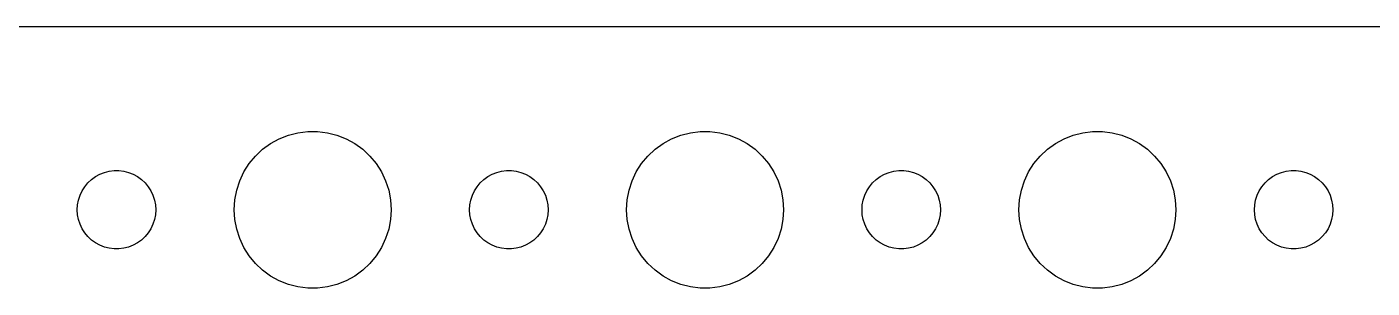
# Model space of a CAD drawing. Header units: metres. Extents: x -112 to 112, y -97 to 97.
# Drawn here: x -55.9 to -4.5, y 87 to 97 of the extents above; entities that cross this region are included whole.
import ezdxf

# ---------------------------------------------------------------- set-up
doc = ezdxf.new("R2010")
doc.units = ezdxf.units.M

msp = doc.modelspace()

# ---------------------------------------------------------------- linework, layer by layer
for p, q in [((107.314, 96.9901), (-107.314, 96.9901)), ((-46.6075, 92.533), (-46.2773, 92.7145)), ((-46.2773, 92.7145), (-45.927, 92.8532)), ((-45.927, 92.8532), (-45.5621, 92.9469)), ((-45.5621, 92.9469), (-45.1884, 92.9941)), ((-45.1884, 92.9941), (-44.8116, 92.9941)), ((-44.8116, 92.9941), (-44.4379, 92.9469)), ((-44.4379, 92.9469), (-44.0729, 92.8532)), ((-44.0729, 92.8532), (-43.7227, 92.7145)), ((-43.7227, 92.7145), (-43.3925, 92.533)), ((-31.6075, 92.533), (-31.2773, 92.7145)), ((-31.2773, 92.7145), (-30.927, 92.8532)), ((-30.927, 92.8532), (-30.5621, 92.9469)), ((-30.5621, 92.9469), (-30.1884, 92.9941)), ((-30.1884, 92.9941), (-29.8116, 92.9941)), ((-29.8116, 92.9941), (-29.4379, 92.9469)), ((-29.4379, 92.9469), (-29.0729, 92.8532)), ((-29.0729, 92.8532), (-28.7227, 92.7145)), ((-28.7227, 92.7145), (-28.3925, 92.533)), ((-16.6075, 92.533), (-16.2773, 92.7145)), ((-16.2773, 92.7145), (-15.927, 92.8532)), ((-15.927, 92.8532), (-15.5621, 92.9469)), ((-15.5621, 92.9469), (-15.1884, 92.9941)), ((-15.1884, 92.9941), (-14.8116, 92.9941)), ((-14.8116, 92.9941), (-14.4379, 92.9469)), ((-14.4379, 92.9469), (-14.0729, 92.8532)), ((-14.0729, 92.8532), (-13.7227, 92.7145)), ((-13.7227, 92.7145), (-13.3925, 92.533)), ((-47.427, 91.7634), (-47.1869, 92.0536)), ((-47.1869, 92.0536), (-46.9123, 92.3115)), ((-46.9123, 92.3115), (-46.6075, 92.533)), ((-43.3925, 92.533), (-43.0877, 92.3115)), ((-43.0877, 92.3115), (-42.8131, 92.0536)), ((-42.8131, 92.0536), (-42.5729, 91.7634)), ((-32.427, 91.7634), (-32.1869, 92.0536)), ((-32.1869, 92.0536), (-31.9123, 92.3115)), ((-31.9123, 92.3115), (-31.6075, 92.533)), ((-28.3925, 92.533), (-28.0877, 92.3115)), ((-28.0877, 92.3115), (-27.8131, 92.0536)), ((-27.8131, 92.0536), (-27.5729, 91.7634)), ((-17.427, 91.7634), (-17.1869, 92.0536)), ((-17.1869, 92.0536), (-16.9123, 92.3115)), ((-16.9123, 92.3115), (-16.6075, 92.533)), ((-13.3925, 92.533), (-13.0877, 92.3115)), ((-13.0877, 92.3115), (-12.8131, 92.0536)), ((-12.8131, 92.0536), (-12.5729, 91.7634)), ((-47.6289, 91.4453), (-47.427, 91.7634)), ((-42.5729, 91.7634), (-42.3711, 91.4453)), ((-32.6289, 91.4453), (-32.427, 91.7634)), ((-27.5729, 91.7634), (-27.3711, 91.4453)), ((-17.6289, 91.4453), (-17.427, 91.7634)), ((-12.5729, 91.7634), (-12.3711, 91.4453)), ((-53.7135, 90.8817), (-53.5934, 91.0268)), ((-53.5934, 91.0268), (-53.4561, 91.1558)), ((-53.4561, 91.1558), (-53.3037, 91.2665)), ((-53.3037, 91.2665), (-53.1387, 91.3572)), ((-53.1387, 91.3572), (-52.9635, 91.4266)), ((-52.9635, 91.4266), (-52.7811, 91.4734)), ((-52.7811, 91.4734), (-52.5942, 91.497)), ((-52.5942, 91.497), (-52.4058, 91.497)), ((-52.4058, 91.497), (-52.2189, 91.4734)), ((-52.2189, 91.4734), (-52.0365, 91.4266)), ((-52.0365, 91.4266), (-51.8613, 91.3572)), ((-51.8613, 91.3572), (-51.6963, 91.2665)), ((-51.6963, 91.2665), (-51.5439, 91.1558)), ((-51.5439, 91.1558), (-51.4065, 91.0268)), ((-51.4065, 91.0268), (-51.2865, 90.8817)), ((-47.9057, 90.7461), (-47.7893, 91.1044)), ((-47.7893, 91.1044), (-47.6289, 91.4453)), ((-42.3711, 91.4453), (-42.2107, 91.1044)), ((-42.2107, 91.1044), (-42.0942, 90.7461)), ((-38.7135, 90.8817), (-38.5934, 91.0268)), ((-38.5934, 91.0268), (-38.4561, 91.1558)), ((-38.4561, 91.1558), (-38.3037, 91.2665)), ((-38.3037, 91.2665), (-38.1387, 91.3572)), ((-38.1387, 91.3572), (-37.9635, 91.4266)), ((-37.9635, 91.4266), (-37.7811, 91.4734)), ((-37.7811, 91.4734), (-37.5942, 91.497)), ((-37.5942, 91.497), (-37.4058, 91.497)), ((-37.4058, 91.497), (-37.2189, 91.4734)), ((-37.2189, 91.4734), (-37.0365, 91.4266)), ((-37.0365, 91.4266), (-36.8613, 91.3572)), ((-36.8613, 91.3572), (-36.6963, 91.2665)), ((-36.6963, 91.2665), (-36.5439, 91.1558)), ((-36.5439, 91.1558), (-36.4065, 91.0268)), ((-36.4065, 91.0268), (-36.2865, 90.8817)), ((-32.9057, 90.7461), (-32.7893, 91.1044)), ((-32.7893, 91.1044), (-32.6289, 91.4453)), ((-27.3711, 91.4453), (-27.2107, 91.1044)), ((-27.2107, 91.1044), (-27.0942, 90.7461)), ((-23.7135, 90.8817), (-23.5934, 91.0268)), ((-23.5934, 91.0268), (-23.4561, 91.1558)), ((-23.4561, 91.1558), (-23.3037, 91.2665)), ((-23.3037, 91.2665), (-23.1387, 91.3572)), ((-23.1387, 91.3572), (-22.9635, 91.4266)), ((-22.9635, 91.4266), (-22.7811, 91.4734)), ((-22.7811, 91.4734), (-22.5942, 91.497)), ((-22.5942, 91.497), (-22.4058, 91.497)), ((-22.4058, 91.497), (-22.2189, 91.4734)), ((-22.2189, 91.4734), (-22.0365, 91.4266)), ((-22.0365, 91.4266), (-21.8613, 91.3572)), ((-21.8613, 91.3572), (-21.6963, 91.2665)), ((-21.6963, 91.2665), (-21.5439, 91.1558)), ((-21.5439, 91.1558), (-21.4065, 91.0268)), ((-21.4065, 91.0268), (-21.2865, 90.8817)), ((-17.9057, 90.7461), (-17.7893, 91.1044)), ((-17.7893, 91.1044), (-17.6289, 91.4453)), ((-12.3711, 91.4453), (-12.2107, 91.1044)), ((-12.2107, 91.1044), (-12.0942, 90.7461)), ((-8.71352, 90.8817), (-8.59344, 91.0268)), ((-8.59344, 91.0268), (-8.45613, 91.1558)), ((-8.45613, 91.1558), (-8.30373, 91.2665)), ((-8.30373, 91.2665), (-8.13866, 91.3572)), ((-8.13866, 91.3572), (-7.96352, 91.4266)), ((-7.96352, 91.4266), (-7.78107, 91.4734)), ((-7.78107, 91.4734), (-7.59418, 91.497)), ((-7.59418, 91.497), (-7.40581, 91.497)), ((-7.40581, 91.497), (-7.21892, 91.4734)), ((-7.21892, 91.4734), (-7.03647, 91.4266)), ((-7.03647, 91.4266), (-6.86133, 91.3572)), ((-6.86133, 91.3572), (-6.69626, 91.2665)), ((-6.69626, 91.2665), (-6.54385, 91.1558)), ((-6.54385, 91.1558), (-6.40654, 91.0268)), ((-6.40654, 91.0268), (-6.28647, 90.8817)), ((-53.9529, 90.373), (-53.8947, 90.5522)), ((-53.8947, 90.5522), (-53.8145, 90.7226)), ((-53.8145, 90.7226), (-53.7135, 90.8817)), ((-51.2865, 90.8817), (-51.1855, 90.7226)), ((-51.1855, 90.7226), (-51.1053, 90.5522)), ((-51.1053, 90.5522), (-51.0471, 90.373)), ((-47.9763, 90.376), (-47.9057, 90.7461)), ((-42.0942, 90.7461), (-42.0237, 90.376)), ((-38.9529, 90.373), (-38.8947, 90.5522)), ((-38.8947, 90.5522), (-38.8145, 90.7226)), ((-38.8145, 90.7226), (-38.7135, 90.8817)), ((-36.2865, 90.8817), (-36.1855, 90.7226)), ((-36.1855, 90.7226), (-36.1053, 90.5522)), ((-36.1053, 90.5522), (-36.0471, 90.373)), ((-32.9763, 90.376), (-32.9057, 90.7461)), ((-27.0942, 90.7461), (-27.0237, 90.376)), ((-23.9529, 90.373), (-23.8947, 90.5522)), ((-23.8947, 90.5522), (-23.8145, 90.7226)), ((-23.8145, 90.7226), (-23.7135, 90.8817)), ((-21.2865, 90.8817), (-21.1855, 90.7226)), ((-21.1855, 90.7226), (-21.1053, 90.5522)), ((-21.1053, 90.5522), (-21.0471, 90.373)), ((-17.9763, 90.376), (-17.9057, 90.7461)), ((-12.0942, 90.7461), (-12.0237, 90.376)), ((-8.95287, 90.373), (-8.89465, 90.5522)), ((-8.89465, 90.5522), (-8.81445, 90.7226)), ((-8.81445, 90.7226), (-8.71352, 90.8817)), ((-6.28647, 90.8817), (-6.18553, 90.7226)), ((-6.18553, 90.7226), (-6.10533, 90.5522)), ((-6.10533, 90.5522), (-6.04712, 90.373)), ((-54, 90), (-53.9882, 90.188)), ((-53.9882, 89.812), (-54, 90)), ((-53.9882, 90.188), (-53.9529, 90.373)), ((-51.0471, 90.373), (-51.0118, 90.188)), ((-51.0118, 90.188), (-51, 90)), ((-51, 90), (-51.0118, 89.812)), ((-48, 90), (-47.9763, 90.376)), ((-47.9763, 89.624), (-48, 90)), ((-42.0237, 90.376), (-42, 90)), ((-42, 90), (-42.0237, 89.624)), ((-39, 90), (-38.9882, 90.188)), ((-38.9882, 89.812), (-39, 90)), ((-38.9882, 90.188), (-38.9529, 90.373)), ((-36.0471, 90.373), (-36.0118, 90.188)), ((-36.0118, 90.188), (-36, 90)), ((-36, 90), (-36.0118, 89.812)), ((-33, 90), (-32.9763, 90.376)), ((-32.9763, 89.624), (-33, 90)), ((-27.0237, 90.376), (-27, 90)), ((-27, 90), (-27.0237, 89.624)), ((-24, 90), (-23.9882, 90.188)), ((-23.9882, 89.812), (-24, 90)), ((-23.9882, 90.188), (-23.9529, 90.373)), ((-21.0471, 90.373), (-21.0118, 90.188)), ((-21.0118, 90.188), (-21, 90)), ((-21, 90), (-21.0118, 89.812)), ((-18, 90), (-17.9763, 90.376)), ((-17.9763, 89.624), (-18, 90)), ((-12.0237, 90.376), (-12, 90)), ((-12, 90), (-12.0237, 89.624)), ((-9, 90), (-8.98816, 90.188)), ((-8.98816, 89.812), (-9, 90)), ((-8.98816, 90.188), (-8.95287, 90.373)), ((-6.04712, 90.373), (-6.01183, 90.188)), ((-6.01183, 90.188), (-6, 90)), ((-6, 90), (-6.01183, 89.812)), ((-53.9529, 89.627), (-53.9882, 89.812)), ((-53.8947, 89.4478), (-53.9529, 89.627)), ((-51.0471, 89.627), (-51.1053, 89.4478)), ((-51.0118, 89.812), (-51.0471, 89.627)), ((-47.9057, 89.2539), (-47.9763, 89.624)), ((-42.0237, 89.624), (-42.0942, 89.2539)), ((-38.9529, 89.627), (-38.9882, 89.812)), ((-38.8947, 89.4478), (-38.9529, 89.627)), ((-36.0471, 89.627), (-36.1053, 89.4478)), ((-36.0118, 89.812), (-36.0471, 89.627)), ((-32.9057, 89.2539), (-32.9763, 89.624)), ((-27.0237, 89.624), (-27.0942, 89.2539)), ((-23.9529, 89.627), (-23.9882, 89.812)), ((-23.8947, 89.4478), (-23.9529, 89.627)), ((-21.0471, 89.627), (-21.1053, 89.4478)), ((-21.0118, 89.812), (-21.0471, 89.627)), ((-17.9057, 89.2539), (-17.9763, 89.624)), ((-12.0237, 89.624), (-12.0942, 89.2539)), ((-8.95287, 89.627), (-8.98816, 89.812)), ((-8.89465, 89.4478), (-8.95287, 89.627)), ((-6.04712, 89.627), (-6.10533, 89.4478)), ((-6.01183, 89.812), (-6.04712, 89.627)), ((-53.8145, 89.2774), (-53.8947, 89.4478)), ((-53.7135, 89.1183), (-53.8145, 89.2774)), ((-53.5934, 88.9732), (-53.7135, 89.1183)), ((-53.4561, 88.8442), (-53.5934, 88.9732)), ((-51.4065, 88.9732), (-51.5439, 88.8442)), ((-51.2865, 89.1183), (-51.4065, 88.9732)), ((-51.1855, 89.2774), (-51.2865, 89.1183)), ((-51.1053, 89.4478), (-51.1855, 89.2774)), ((-47.7893, 88.8956), (-47.9057, 89.2539)), ((-42.0942, 89.2539), (-42.2107, 88.8956)), ((-38.8145, 89.2774), (-38.8947, 89.4478)), ((-38.7135, 89.1183), (-38.8145, 89.2774)), ((-38.5934, 88.9732), (-38.7135, 89.1183)), ((-38.4561, 88.8442), (-38.5934, 88.9732)), ((-36.4065, 88.9732), (-36.5439, 88.8442)), ((-36.2865, 89.1183), (-36.4065, 88.9732)), ((-36.1855, 89.2774), (-36.2865, 89.1183)), ((-36.1053, 89.4478), (-36.1855, 89.2774)), ((-32.7893, 88.8956), (-32.9057, 89.2539)), ((-27.0942, 89.2539), (-27.2107, 88.8956)), ((-23.8145, 89.2774), (-23.8947, 89.4478)), ((-23.7135, 89.1183), (-23.8145, 89.2774)), ((-23.5934, 88.9732), (-23.7135, 89.1183)), ((-23.4561, 88.8442), (-23.5934, 88.9732)), ((-21.4065, 88.9732), (-21.5439, 88.8442)), ((-21.2865, 89.1183), (-21.4065, 88.9732)), ((-21.1855, 89.2774), (-21.2865, 89.1183)), ((-21.1053, 89.4478), (-21.1855, 89.2774)), ((-17.7893, 88.8956), (-17.9057, 89.2539)), ((-12.0942, 89.2539), (-12.2107, 88.8956)), ((-8.81445, 89.2774), (-8.89465, 89.4478)), ((-8.71352, 89.1183), (-8.81445, 89.2774)), ((-8.59344, 88.9732), (-8.71352, 89.1183)), ((-8.45613, 88.8442), (-8.59344, 88.9732)), ((-6.40654, 88.9732), (-6.54385, 88.8442)), ((-6.28647, 89.1183), (-6.40654, 88.9732)), ((-6.18553, 89.2774), (-6.28647, 89.1183)), ((-6.10533, 89.4478), (-6.18553, 89.2774)), ((-53.3037, 88.7335), (-53.4561, 88.8442)), ((-53.1387, 88.6428), (-53.3037, 88.7335)), ((-52.9635, 88.5734), (-53.1387, 88.6428)), ((-52.7811, 88.5266), (-52.9635, 88.5734)), ((-52.5942, 88.503), (-52.7811, 88.5266)), ((-52.4058, 88.503), (-52.5942, 88.503)), ((-52.2189, 88.5266), (-52.4058, 88.503)), ((-52.0365, 88.5734), (-52.2189, 88.5266)), ((-51.8613, 88.6428), (-52.0365, 88.5734)), ((-51.6963, 88.7335), (-51.8613, 88.6428)), ((-51.5439, 88.8442), (-51.6963, 88.7335)), ((-47.6289, 88.5547), (-47.7893, 88.8956)), ((-47.427, 88.2366), (-47.6289, 88.5547)), ((-42.3711, 88.5547), (-42.5729, 88.2366)), ((-42.2107, 88.8956), (-42.3711, 88.5547)), ((-38.3037, 88.7335), (-38.4561, 88.8442)), ((-38.1387, 88.6428), (-38.3037, 88.7335)), ((-37.9635, 88.5734), (-38.1387, 88.6428)), ((-37.7811, 88.5266), (-37.9635, 88.5734)), ((-37.5942, 88.503), (-37.7811, 88.5266)), ((-37.4058, 88.503), (-37.5942, 88.503)), ((-37.2189, 88.5266), (-37.4058, 88.503)), ((-37.0365, 88.5734), (-37.2189, 88.5266)), ((-36.8613, 88.6428), (-37.0365, 88.5734)), ((-36.6963, 88.7335), (-36.8613, 88.6428)), ((-36.5439, 88.8442), (-36.6963, 88.7335)), ((-32.6289, 88.5547), (-32.7893, 88.8956)), ((-32.427, 88.2366), (-32.6289, 88.5547)), ((-27.3711, 88.5547), (-27.5729, 88.2366)), ((-27.2107, 88.8956), (-27.3711, 88.5547)), ((-23.3037, 88.7335), (-23.4561, 88.8442)), ((-23.1387, 88.6428), (-23.3037, 88.7335)), ((-22.9635, 88.5734), (-23.1387, 88.6428)), ((-22.7811, 88.5266), (-22.9635, 88.5734)), ((-22.5942, 88.503), (-22.7811, 88.5266)), ((-22.4058, 88.503), (-22.5942, 88.503)), ((-22.2189, 88.5266), (-22.4058, 88.503)), ((-22.0365, 88.5734), (-22.2189, 88.5266)), ((-21.8613, 88.6428), (-22.0365, 88.5734)), ((-21.6963, 88.7335), (-21.8613, 88.6428)), ((-21.5439, 88.8442), (-21.6963, 88.7335)), ((-17.6289, 88.5547), (-17.7893, 88.8956)), ((-17.427, 88.2366), (-17.6289, 88.5547)), ((-12.3711, 88.5547), (-12.5729, 88.2366)), ((-12.2107, 88.8956), (-12.3711, 88.5547)), ((-8.30373, 88.7335), (-8.45613, 88.8442)), ((-8.13866, 88.6428), (-8.30373, 88.7335)), ((-7.96352, 88.5734), (-8.13866, 88.6428)), ((-7.78107, 88.5266), (-7.96352, 88.5734)), ((-7.59418, 88.503), (-7.78107, 88.5266)), ((-7.40581, 88.503), (-7.59418, 88.503)), ((-7.21892, 88.5266), (-7.40581, 88.503)), ((-7.03647, 88.5734), (-7.21892, 88.5266)), ((-6.86133, 88.6428), (-7.03647, 88.5734)), ((-6.69626, 88.7335), (-6.86133, 88.6428)), ((-6.54385, 88.8442), (-6.69626, 88.7335)), ((-47.1869, 87.9464), (-47.427, 88.2366)), ((-46.9123, 87.6885), (-47.1869, 87.9464)), ((-42.8131, 87.9464), (-43.0877, 87.6885)), ((-42.5729, 88.2366), (-42.8131, 87.9464)), ((-32.1869, 87.9464), (-32.427, 88.2366)), ((-31.9123, 87.6885), (-32.1869, 87.9464)), ((-27.8131, 87.9464), (-28.0877, 87.6885)), ((-27.5729, 88.2366), (-27.8131, 87.9464)), ((-17.1869, 87.9464), (-17.427, 88.2366)), ((-16.9123, 87.6885), (-17.1869, 87.9464)), ((-12.8131, 87.9464), (-13.0877, 87.6885)), ((-12.5729, 88.2366), (-12.8131, 87.9464)), ((-46.6075, 87.467), (-46.9123, 87.6885)), ((-46.2773, 87.2855), (-46.6075, 87.467)), ((-43.3925, 87.467), (-43.7227, 87.2855)), ((-43.0877, 87.6885), (-43.3925, 87.467)), ((-31.6075, 87.467), (-31.9123, 87.6885)), ((-31.2773, 87.2855), (-31.6075, 87.467)), ((-28.3925, 87.467), (-28.7227, 87.2855)), ((-28.0877, 87.6885), (-28.3925, 87.467)), ((-16.6075, 87.467), (-16.9123, 87.6885)), ((-16.2773, 87.2855), (-16.6075, 87.467)), ((-13.3925, 87.467), (-13.7227, 87.2855)), ((-13.0877, 87.6885), (-13.3925, 87.467)), ((-45.927, 87.1468), (-46.2773, 87.2855)), ((-45.5621, 87.0531), (-45.927, 87.1468)), ((-45.1884, 87.0059), (-45.5621, 87.0531)), ((-44.8116, 87.0059), (-45.1884, 87.0059)), ((-44.4379, 87.0531), (-44.8116, 87.0059)), ((-44.0729, 87.1468), (-44.4379, 87.0531)), ((-43.7227, 87.2855), (-44.0729, 87.1468)), ((-30.927, 87.1468), (-31.2773, 87.2855)), ((-30.5621, 87.0531), (-30.927, 87.1468)), ((-30.1884, 87.0059), (-30.5621, 87.0531)), ((-29.8116, 87.0059), (-30.1884, 87.0059)), ((-29.4379, 87.0531), (-29.8116, 87.0059)), ((-29.0729, 87.1468), (-29.4379, 87.0531)), ((-28.7227, 87.2855), (-29.0729, 87.1468)), ((-15.927, 87.1468), (-16.2773, 87.2855)), ((-15.5621, 87.0531), (-15.927, 87.1468)), ((-15.1884, 87.0059), (-15.5621, 87.0531)), ((-14.8116, 87.0059), (-15.1884, 87.0059)), ((-14.4379, 87.0531), (-14.8116, 87.0059)), ((-14.0729, 87.1468), (-14.4379, 87.0531)), ((-13.7227, 87.2855), (-14.0729, 87.1468))]:
    msp.add_line(p, q)

doc.saveas('drawing.dxf')
